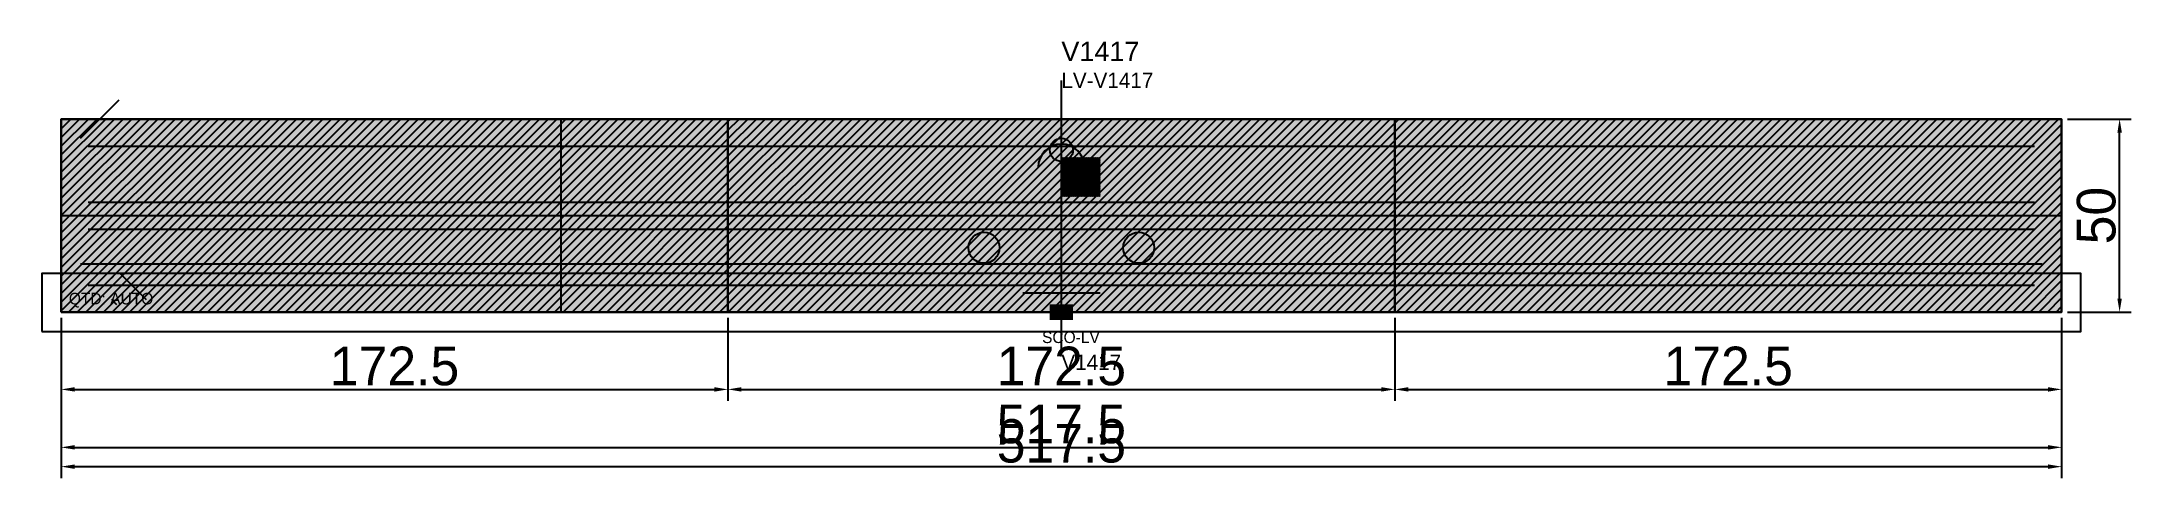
# Model space of a CAD drawing. Header units: metres. Extents: x 12791 to 13331, y 13116 to 13229.
import ezdxf

# ---------------------------------------------------------------- set-up
doc = ezdxf.new("R2010")
doc.units = ezdxf.units.M
for name, color, linetype in [('BARRA DE ANCORAGEM', 251, 'CONTINUOUS'), ('barrote', 251, 'CONTINUOUS'), ('CONCRETO', 251, 'CONTINUOUS'), ('COTA', 241, 'CONTINUOUS'), ('cotas', 241, 'CONTINUOUS'), ('Demarcação 1', 251, 'CONTINUOUS'), ('Demarcação 2', 254, 'CONTINUOUS'), ('Hachura', 251, 'CONTINUOUS'), ('HACHURA MADEIRAS', 1, 'CONTINUOUS'), ('Laje_Perimetro', 7, 'CONTINUOUS'), ('material do compensado', 7, 'CONTINUOUS'), ('NOMENCLATURA', 7, 'CONTINUOUS'), ('Painéis', 200, 'CONTINUOUS'), ('PONTALETE', 7, 'CONTINUOUS'), ('presilha', 1, 'CONTINUOUS'), ('Reaproveitamento', 251, 'CONTINUOUS'), ('SARR_3.5x7', 81, 'CONTINUOUS'), ('SCO-___-LAJ', 2, 'CONTINUOUS'), ('TENSOR', 3, 'CONTINUOUS'), ('texto', 7, 'CONTINUOUS'), ('Texto Qtd Sarr', 242, 'CONTINUOUS')]:
    doc.layers.add(name, color=color, linetype=linetype)
doc.styles.add('STR_STANDARD', font='arial.ttf')
doc.dimstyles.new('EZ DXF', dxfattribs={"dimtxt": 10, "dimasz": 3.5, "dimexe": 3, "dimexo": 1.5, "dimgap": 1, "dimtad": 1, "dimdec": 1, "dimdsep": 46, "dimcen": 2.5, "dimazin": 3, "dimtfac": 1, "dimtmove": 0, "dimatfit": 3})

msp = doc.modelspace()

# ---------------------------------------------------------------- hatches: boundary and pattern name
at = {"layer": 'Hachura'}
h = msp.add_hatch(color=3, dxfattribs=at)
h.dxf.hatch_style = 1
h.paths.add_polyline_path([(12795.5914, 13158.9905), (12968.0914, 13158.9905), (12968.0914, 13208.9905), (12795.5914, 13208.9905)])
h = msp.add_hatch(dxfattribs=at)
h.set_pattern_fill('ANSI31', scale=0.5)
h.paths.add_polyline_path([(12795.5914, 13158.9905), (12968.0914, 13158.9905), (12968.0914, 13208.9905), (12795.5914, 13208.9905)])
h = msp.add_hatch(color=3, dxfattribs=at)
h.dxf.hatch_style = 1
h.paths.add_polyline_path([(12795.5914, 13158.9905), (12968.0914, 13158.9905), (12968.0914, 13208.9905), (12795.5914, 13208.9905)])
h = msp.add_hatch(dxfattribs=at)
h.set_pattern_fill('ANSI31', scale=0.5)
h.paths.add_polyline_path([(12795.5914, 13158.9905), (12968.0914, 13158.9905), (12968.0914, 13208.9905), (12795.5914, 13208.9905)])
h = msp.add_hatch(color=3, dxfattribs=at)
h.dxf.hatch_style = 1
h.paths.add_polyline_path([(12968.0914, 13158.9905), (13140.5914, 13158.9905), (13140.5914, 13208.9905), (12968.0914, 13208.9905)])
h = msp.add_hatch(dxfattribs=at)
h.set_pattern_fill('ANSI31', scale=0.5)
h.paths.add_polyline_path([(12968.0914, 13158.9905), (13140.5914, 13158.9905), (13140.5914, 13208.9905), (12968.0914, 13208.9905)])
h = msp.add_hatch(color=3, dxfattribs=at)
h.dxf.hatch_style = 1
h.paths.add_polyline_path([(12968.0914, 13158.9905), (13140.5914, 13158.9905), (13140.5914, 13208.9905), (12968.0914, 13208.9905)])
h = msp.add_hatch(dxfattribs=at)
h.set_pattern_fill('ANSI31', scale=0.5)
h.paths.add_polyline_path([(12968.0914, 13158.9905), (13140.5914, 13158.9905), (13140.5914, 13208.9905), (12968.0914, 13208.9905)])
h = msp.add_hatch(color=3, dxfattribs=at)
h.dxf.hatch_style = 1
h.paths.add_polyline_path([(13140.5914, 13158.9905), (13313.0914, 13158.9905), (13313.0914, 13208.9905), (13140.5914, 13208.9905)])
h = msp.add_hatch(dxfattribs=at)
h.set_pattern_fill('ANSI31', scale=0.5)
h.paths.add_polyline_path([(13140.5914, 13158.9905), (13313.0914, 13158.9905), (13313.0914, 13208.9905), (13140.5914, 13208.9905)])
h = msp.add_hatch(color=3, dxfattribs=at)
h.dxf.hatch_style = 1
h.paths.add_polyline_path([(13140.5914, 13158.9905), (13313.0914, 13158.9905), (13313.0914, 13208.9905), (13140.5914, 13208.9905)])
h = msp.add_hatch(dxfattribs=at)
h.set_pattern_fill('ANSI31', scale=0.5)
h.paths.add_polyline_path([(13140.5914, 13158.9905), (13313.0914, 13158.9905), (13313.0914, 13208.9905), (13140.5914, 13208.9905)])
at = {"layer": 'HACHURA MADEIRAS'}
h = msp.add_hatch(dxfattribs=at)
h.set_pattern_fill('ANSI31', scale=2)
h.paths.add_polyline_path([(12797.5914, 13160.9905), (12807.5914, 13160.9905), (12807.5914, 13170.9905), (12797.5914, 13170.9905)])
h = msp.add_hatch(dxfattribs=at)
h.set_pattern_fill('ANSI31', scale=2)
h.paths.add_polyline_path([(12797.5914, 13160.9905), (12807.5914, 13160.9905), (12807.5914, 13170.9905), (12797.5914, 13170.9905)])
at = {"layer": 'material do compensado'}
h = msp.add_hatch(dxfattribs=at)
h.set_pattern_fill('ANSI37', scale=2)
h.paths.add_polyline_path([(12808.5914, 13160.9905), (12817.5914, 13160.9905), (12817.5914, 13168.9905), (12808.5914, 13168.9905)])
h = msp.add_hatch(dxfattribs=at)
h.set_pattern_fill('ANSI37', scale=2)
h.paths.add_polyline_path([(12808.5914, 13160.9905), (12817.5914, 13160.9905), (12817.5914, 13168.9905), (12808.5914, 13168.9905)])
at = {"layer": 'Reaproveitamento'}
h = msp.add_hatch(dxfattribs=at)
h.set_pattern_fill('SOLID')
h.paths.add_polyline_path([(13054.3414, 13188.9905), (13064.3414, 13188.9905), (13064.3414, 13198.9905), (13054.3414, 13198.9905)])
h = msp.add_hatch(dxfattribs=at)
h.set_pattern_fill('SOLID')
h.paths.add_polyline_path([(13054.3414, 13188.9905), (13064.3414, 13188.9905), (13064.3414, 13198.9905), (13054.3414, 13198.9905)])

# ---------------------------------------------------------------- linework, layer by layer
at = {"layer": 'BARRA DE ANCORAGEM'}
msp.add_line((12800.5914, 13203.9905), (12810.5914, 13213.9905), dxfattribs=at)
msp.add_line((12800.5914, 13203.9905), (12810.5914, 13213.9905), dxfattribs=at)
at = {"layer": 'barrote'}
msp.add_line((12800.5914, 13171.4905), (13308.0914, 13171.4905), dxfattribs=at)
msp.add_line((12800.5914, 13171.4905), (13308.0914, 13171.4905), dxfattribs=at)
at = {"layer": 'CONCRETO'}
msp.add_solid([(13051.3414, 13160.9905), (13057.3414, 13160.9905), (13051.3414, 13156.9905), (13057.3414, 13156.9905)], dxfattribs=at)
msp.add_solid([(13051.3414, 13160.9905), (13057.3414, 13160.9905), (13051.3414, 13156.9905), (13057.3414, 13156.9905)], dxfattribs=at)
at = {"layer": 'Demarcação 1'}
msp.add_line((12795.5914, 13183.9905), (13313.0914, 13183.9905), dxfattribs=at)
msp.add_line((12795.5914, 13183.9905), (13313.0914, 13183.9905), dxfattribs=at)
at = {"layer": 'Demarcação 2'}
msp.add_line((12924.9664, 13158.9905), (12924.9664, 13208.9905), dxfattribs=at)
msp.add_line((12924.9664, 13158.9905), (12924.9664, 13208.9905), dxfattribs=at)
at = {"layer": 'Laje_Perimetro'}
msp.add_lwpolyline([(12790.5914, 13153.9905), (13318.0914, 13153.9905), (13318.0914, 13168.9905), (12790.5914, 13168.9905)], close=True, dxfattribs=at)
msp.add_lwpolyline([(12790.5914, 13153.9905), (13318.0914, 13153.9905), (13318.0914, 13168.9905), (12790.5914, 13168.9905)], close=True, dxfattribs=at)
at = {"layer": 'Painéis'}
for points in [[(12795.5914, 13158.9905), (12795.5914, 13208.9905)], [(12795.5914, 13158.9905), (12968.0914, 13158.9905), (12968.0914, 13208.9905), (12795.5914, 13208.9905)], [(12795.5914, 13208.9905), (13313.0914, 13208.9905)], [(12795.5914, 13158.9905), (12795.5914, 13208.9905)], [(12795.5914, 13158.9905), (12968.0914, 13158.9905), (12968.0914, 13208.9905), (12795.5914, 13208.9905)], [(12795.5914, 13208.9905), (13313.0914, 13208.9905)], [(12968.0914, 13158.9905), (12968.0914, 13208.9905)], [(12968.0914, 13158.9905), (13140.5914, 13158.9905), (13140.5914, 13208.9905), (12968.0914, 13208.9905)], [(12968.0914, 13158.9905), (12968.0914, 13208.9905)], [(12968.0914, 13158.9905), (13140.5914, 13158.9905), (13140.5914, 13208.9905), (12968.0914, 13208.9905)], [(13140.5914, 13158.9905), (13140.5914, 13208.9905)], [(13140.5914, 13158.9905), (13313.0914, 13158.9905), (13313.0914, 13208.9905), (13140.5914, 13208.9905)], [(13140.5914, 13158.9905), (13140.5914, 13208.9905)], [(13140.5914, 13158.9905), (13313.0914, 13158.9905), (13313.0914, 13208.9905), (13140.5914, 13208.9905)], [(13313.0914, 13158.9905), (13313.0914, 13208.9905)], [(13313.0914, 13158.9905), (13313.0914, 13208.9905)], [(12795.5914, 13158.9905), (13313.0914, 13158.9905)], [(12795.5914, 13158.9905), (13313.0914, 13158.9905)]]:
    msp.add_lwpolyline(points, close=True, dxfattribs=at)
msp.add_arc((13054.3414, 13196.4905), 6, 0, 180, dxfattribs=at)
msp.add_arc((13054.3414, 13196.4905), 6, 0, 180, dxfattribs=at)
at = {"layer": 'PONTALETE'}
msp.add_line((13054.3414, 13148.9905), (13054.3414, 13218.9905), dxfattribs=at)
msp.add_line((13054.3414, 13148.9905), (13054.3414, 13218.9905), dxfattribs=at)
at = {"layer": 'presilha'}
for centre, radius in [((13054.3414, 13200.9905), 3), ((13054.3414, 13200.9905), 3), ((13034.3414, 13175.6572), 4), ((13034.3414, 13175.6572), 4), ((13074.3414, 13175.6572), 4), ((13074.3414, 13175.6572), 4)]:
    msp.add_circle(centre, radius, dxfattribs=at)
at = {"layer": 'SARR_3.5x7'}
for p, q in [((12802.5914, 13201.9905), (12968.0914, 13201.9905)), ((12802.5914, 13201.9905), (12968.0914, 13201.9905)), ((12968.0914, 13201.9905), (13140.5914, 13201.9905)), ((12968.0914, 13201.9905), (13140.5914, 13201.9905)), ((13140.5914, 13201.9905), (13306.0914, 13201.9905)), ((13140.5914, 13201.9905), (13306.0914, 13201.9905)), ((12802.5914, 13187.4905), (12968.0914, 13187.4905)), ((12802.5914, 13187.4905), (12968.0914, 13187.4905)), ((12968.0914, 13187.4905), (13140.5914, 13187.4905)), ((12968.0914, 13187.4905), (13140.5914, 13187.4905)), ((13140.5914, 13187.4905), (13306.0914, 13187.4905)), ((13140.5914, 13187.4905), (13306.0914, 13187.4905)), ((12802.5914, 13180.4905), (12968.0914, 13180.4905)), ((12802.5914, 13180.4905), (12968.0914, 13180.4905)), ((12968.0914, 13180.4905), (13140.5914, 13180.4905)), ((12968.0914, 13180.4905), (13140.5914, 13180.4905)), ((13140.5914, 13180.4905), (13306.0914, 13180.4905)), ((13140.5914, 13180.4905), (13306.0914, 13180.4905)), ((12802.5914, 13165.9905), (12968.0914, 13165.9905)), ((12802.5914, 13165.9905), (12968.0914, 13165.9905)), ((12968.0914, 13165.9905), (13140.5914, 13165.9905)), ((12968.0914, 13165.9905), (13140.5914, 13165.9905)), ((13140.5914, 13165.9905), (13306.0914, 13165.9905)), ((13140.5914, 13165.9905), (13306.0914, 13165.9905))]:
    msp.add_line(p, q, dxfattribs=at)
at = {"layer": 'TENSOR'}
msp.add_line((13044.3414, 13163.9905), (13064.3414, 13163.9905), dxfattribs=at)
msp.add_line((13044.3414, 13163.9905), (13064.3414, 13163.9905), dxfattribs=at)

# ---------------------------------------------------------------- texts
at = {"layer": 'NOMENCLATURA', "style": 'STR_STANDARD'}
msp.add_text('V1417', height=5, dxfattribs=at).set_placement((13054.3414, 13223.9905))
msp.add_text('V1417', height=5, dxfattribs=at).set_placement((13054.3414, 13223.9905))
at = {"layer": 'NOMENCLATURA', "insert": (13054.3414, 13220.9905), "char_height": 4, "attachment_point": 1}
msp.add_mtext('LV-V1417', dxfattribs=at)
msp.add_mtext('LV-V1417', dxfattribs=at)
at = {"layer": 'SCO-___-LAJ'}
msp.add_text('SCO-LV', height=3, dxfattribs=at).set_placement((13049.3414, 13150.9905))
msp.add_text('SCO-LV', height=3, dxfattribs=at).set_placement((13049.3414, 13150.9905))
at = {"layer": 'texto'}
msp.add_text('V1417', height=4, dxfattribs=at).set_placement((13054.3414, 13143.9905))
msp.add_text('V1417', height=4, dxfattribs=at).set_placement((13054.3414, 13143.9905))
at = {"layer": 'Texto Qtd Sarr'}
msp.add_text('QTD: AUTO', height=3, dxfattribs=at).set_placement((12797.5914, 13160.9905))
msp.add_text('QTD: AUTO', height=3, dxfattribs=at).set_placement((12797.5914, 13160.9905))

# ---------------------------------------------------------------- dimensions: what is measured, and where the dimension line sits
at = {"layer": 'COTA', "color": 1}
msp.add_linear_dim(base=(13328.0914, 13158.9905), p1=(13313.0914, 13158.9905), p2=(13313.0914, 13208.9905), angle=90, dimstyle='EZ DXF', dxfattribs=at).render()
msp.add_linear_dim(base=(13328.0914, 13158.9905), p1=(13313.0914, 13158.9905), p2=(13313.0914, 13208.9905), angle=90, dimstyle='EZ DXF', dxfattribs=at).render()
for base, p1, p2 in [((12795.5914, 13138.9905), (12795.5914, 13158.9905), (12968.0914, 13158.9905)), ((12795.5914, 13118.9905), (12795.5914, 13158.9905), (13313.0914, 13158.9905)), ((12795.5914, 13138.9905), (12795.5914, 13158.9905), (12968.0914, 13158.9905)), ((12795.5914, 13118.9905), (12795.5914, 13158.9905), (13313.0914, 13158.9905)), ((12968.0914, 13138.9905), (12968.0914, 13158.9905), (13140.5914, 13158.9905)), ((12968.0914, 13138.9905), (12968.0914, 13158.9905), (13140.5914, 13158.9905)), ((13140.5914, 13138.9905), (13140.5914, 13158.9905), (13313.0914, 13158.9905)), ((13140.5914, 13138.9905), (13140.5914, 13158.9905), (13313.0914, 13158.9905))]:
    msp.add_linear_dim(base=base, p1=p1, p2=p2, dimstyle='EZ DXF', dxfattribs=at).render()
at = {"layer": 'cotas'}
msp.add_linear_dim(base=(12795.5914, 13123.9905), p1=(12795.5914, 13138.9905), p2=(13313.0914, 13138.9905), dimstyle='EZ DXF', dxfattribs=at).render()
msp.add_linear_dim(base=(12795.5914, 13123.9905), p1=(12795.5914, 13138.9905), p2=(13313.0914, 13138.9905), dimstyle='EZ DXF', dxfattribs=at).render()

doc.saveas('drawing.dxf')
